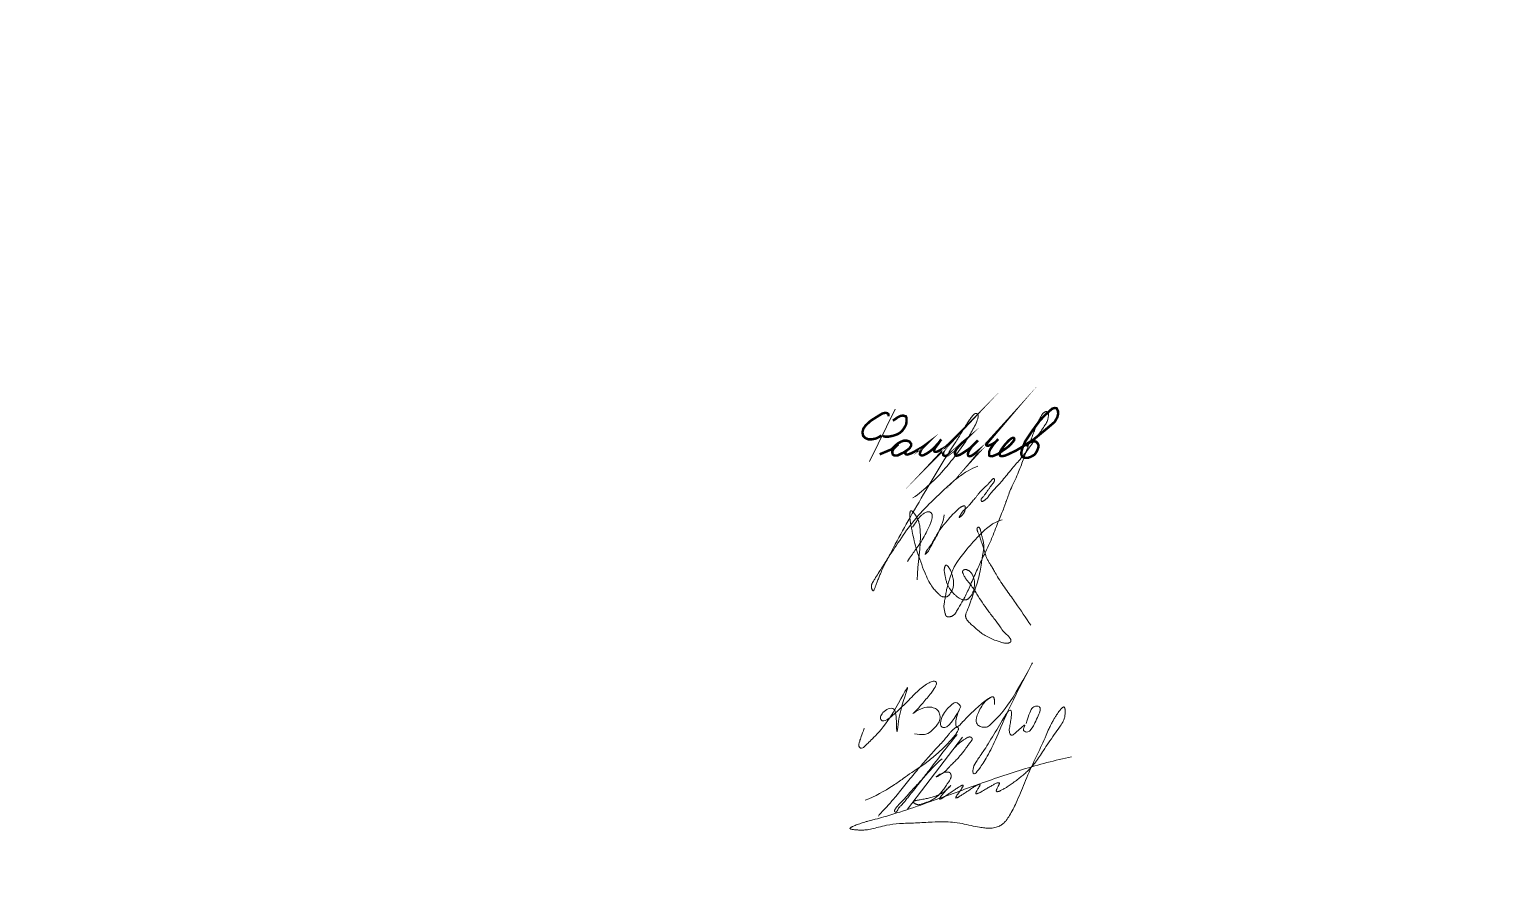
# Model space of a CAD drawing. Header units: millimetres. Extents: x 0 to 210, y 0 to 297.
# Drawn here: x 0 to 106, y 0 to 62.1 of the extents above; entities that cross this region are included whole.
import ezdxf

# ---------------------------------------------------------------- set-up
doc = ezdxf.new("R2010")
doc.units = ezdxf.units.MM
for name, pattern in [('K5LT32789', [0]), ('K5LT32790', [0]), ('K5LT32791', [0])]:
    doc.linetypes.add(name, pattern=pattern)
doc.layers.add('Системный слой', color=7, linetype='Continuous')

# ---------------------------------------------------------------- blocks, each defined once
blk = doc.blocks.new('U0')
at = {"layer": 'Системный слой', "color": 5, "linetype": 'K5LT32789', "lineweight": 18, "true_color": 0x0000ff}
for points in [[(67.75, 12.82), (67.55, 13.13), (67.24, 13.13), (66.94, 12.83), (66.61, 12.5), (66.34, 12.04), (66.23, 11.44), (66.41, 11.26), (66.74, 11.33), (66.94, 11.53), (67.17, 11.81), (67.49, 12.3), (67.84, 13), (67.49, 12.3), (67.37, 11.74), (67.37, 11.41), (67.45, 11.33), (67.6, 11.38), (68.28, 12.14), (69.02, 12.81), (69.39, 13.15), (69.79, 13.42), (69.98, 13.53), (70.13, 13.53), (70.2, 13.32), (70.2, 13.1), (70.2, 12.85), (70.2, 13.32), (70.13, 13.53), (69.98, 13.54), (69.39, 13.15), (68.85, 12.08), (68.85, 11.6), (69.07, 11.38), (69.38, 11.3), (69.7, 11.3), (69.95, 11.56), (70.27, 11.88), (71.3, 12.91), (73.78, 17.52), (71.3, 12.91), (70.42, 10.71), (69.74, 9.28), (69.13, 8.32), (68.73, 7.85), (68.61, 7.95), (68.61, 8.36), (68.89, 8.87), (69.41, 9.57), (70.25, 10.94), (71.09, 12.38), (71.27, 12.56), (71.41, 12.54), (71.45, 12.32), (71.38, 11.83), (71.32, 11.44), (71.24, 11.06), (71.32, 10.78), (71.48, 10.69), (71.7, 10.91), (72.12, 11.24), (72.49, 11.61), (72.25, 11.12), (72.36, 11.01), (72.53, 10.94), (72.72, 11.01), (72.95, 11.24), (73.58, 12.54), (73.5, 12.81), (73.26, 12.87), (72.96, 12.8), (72.76, 12.41), (72.61, 11.96), (72.49, 11.58)], [(60.72, 11.24), (60.54, 10.73), (60.35, 10.22), (60.3, 9.91), (60.43, 9.78), (60.62, 9.78), (60.79, 9.95), (61.3, 10.46), (62.54, 11.7), (64.33, 15.2), (63.25, 12.59), (63.07, 10.24), (63.07, 12.4), (62.85, 12.75), (62.33, 12.64), (61.98, 12.29), (61.86, 11.97), (61.98, 11.75), (62.3, 11.75), (63.07, 12.4), (64.12, 13.45), (64.85, 14.18), (65.67, 14.72), (66.02, 14.62), (65.93, 14.32), (65.72, 13.94), (65.03, 13.13), (64.46, 12.45), (64.07, 12.18), (64.83, 12.7), (65.45, 12.81), (65.85, 12.72), (66.12, 12.52), (66.24, 12.19), (66.24, 11.8), (66, 11.45), (65.76, 11.2), (65.38, 10.82), (64.96, 10.73), (64.38, 10.83)]]:
    blk.add_open_spline(points, degree=3, dxfattribs=at)
blk = doc.blocks.new('U1')
at = {"layer": 'Системный слой', "color": 5, "linetype": 'K5LT32790', "lineweight": 18, "true_color": 0x0000ff}
blk.add_open_spline([(64.57, 22.03), (64.6, 23.21), (64.9, 24.55), (64.76, 25.97), (64.69, 26.25), (64.62, 26.43), (64.53, 26.59), (64.45, 26.73), (64.36, 26.85), (64.29, 26.93), (64.24, 26.99), (64.2, 27.02), (64.18, 27.03), (64.17, 27.04), (64.15, 27.05), (64.14, 27.05), (64.13, 27.05), (64.13, 27.05), (64.12, 27.05), (64.11, 27.05), (64.11, 27.05), (64.1, 27.05), (64.1, 27.04), (64.09, 27.04), (64.09, 27.03), (64.08, 27.02), (64.07, 27.01), (64.07, 27), (64.06, 26.98), (64.06, 26.96), (64.05, 26.92), (64.04, 26.88), (64.04, 26.82), (64.04, 26.73), (64.04, 26.62), (64.04, 26.49), (64.06, 26.35), (64.08, 26.2), (64.11, 26.01), (64.17, 25.74), (64.25, 25.35), (64.36, 24.8), (64.55, 24.1), (64.82, 23.34), (65.09, 22.63), (65.34, 22.04), (65.59, 21.61), (65.83, 21.3), (66.04, 21.09), (66.2, 20.93), (66.31, 20.85), (66.38, 20.81), (66.44, 20.79), (66.49, 20.78), (66.54, 20.78), (66.59, 20.78), (66.64, 20.78), (66.69, 20.79), (66.74, 20.8), (66.78, 20.82), (66.81, 20.84), (66.84, 20.87), (66.88, 20.9), (66.91, 20.94), (66.96, 21), (67.01, 21.09), (67.08, 21.2), (67.14, 21.33), (67.18, 21.46), (67.21, 21.58), (67.22, 21.7), (67.22, 21.83), (67.2, 22), (67.16, 22.21), (67.1, 22.43), (67.03, 22.64), (66.97, 22.79), (66.91, 22.88), (66.86, 22.95), (66.82, 23), (66.78, 23.04), (66.75, 23.06), (66.73, 23.08), (66.72, 23.09), (66.7, 23.09), (66.69, 23.09), (66.68, 23.1), (66.68, 23.1), (66.67, 23.09), (66.66, 23.09), (66.66, 23.09), (66.65, 23.09), (66.64, 23.08), (66.64, 23.08), (66.63, 23.07), (66.62, 23.06), (66.61, 23.04), (66.6, 23.03), (66.59, 23), (66.58, 22.97), (66.56, 22.92), (66.55, 22.87), (66.54, 22.8), (66.54, 22.73), (66.54, 22.65), (66.56, 22.53), (66.59, 22.36), (66.63, 22.15), (66.69, 21.91), (66.77, 21.69), (66.87, 21.49), (67, 21.29), (67.15, 21.1), (67.31, 20.93), (67.47, 20.8), (67.6, 20.7), (67.72, 20.64), (67.82, 20.61), (67.91, 20.58), (67.98, 20.57), (68.05, 20.57), (68.11, 20.57), (68.16, 20.58), (68.2, 20.6), (68.24, 20.62), (68.28, 20.64), (68.32, 20.67), (68.36, 20.71), (68.42, 20.77), (68.47, 20.85), (68.54, 20.95), (68.6, 21.07), (68.66, 21.21), (68.7, 21.35), (68.73, 21.5), (68.74, 21.67), (68.74, 21.84), (68.72, 22.02), (68.68, 22.18), (68.63, 22.32), (68.58, 22.43), (68.53, 22.51), (68.48, 22.57), (68.43, 22.62), (68.38, 22.67), (68.32, 22.7), (68.26, 22.73), (68.2, 22.75), (68.15, 22.77), (68.11, 22.77), (68.07, 22.77), (68.04, 22.77), (68.02, 22.77), (67.99, 22.76), (67.96, 22.75), (67.94, 22.73), (67.92, 22.72), (67.91, 22.71), (67.89, 22.69), (67.89, 22.68), (67.88, 22.67), (67.88, 22.66), (67.87, 22.64), (67.87, 22.63), (67.87, 22.61), (67.87, 22.59), (67.87, 22.57), (67.88, 22.54), (67.9, 22.5), (67.92, 22.45), (67.95, 22.38), (68, 22.29), (68.06, 22.18), (68.14, 22.05), (68.26, 21.91), (68.44, 21.7), (68.66, 21.39), (68.95, 20.93), (69.29, 20.37), (69.74, 19.77), (70.19, 19.18), (70.56, 18.67), (70.83, 18.28), (71.04, 18.08), (71.18, 17.96), (71.26, 17.87), (71.31, 17.8), (71.35, 17.74), (71.37, 17.69), (71.38, 17.65), (71.38, 17.61), (71.39, 17.59), (71.38, 17.57), (71.38, 17.55), (71.38, 17.54), (71.37, 17.53), (71.36, 17.52), (71.35, 17.5), (71.34, 17.49), (71.33, 17.48), (71.31, 17.47), (71.29, 17.46), (71.26, 17.44), (71.22, 17.43), (71.18, 17.42), (71.13, 17.42), (71.07, 17.41), (71, 17.42), (70.91, 17.43), (70.77, 17.46), (70.56, 17.52), (70.26, 17.62), (69.9, 17.78), (69.52, 17.97), (69.23, 18.16), (68.99, 18.36), (68.77, 18.55), (68.54, 18.76), (68.33, 18.94), (68.21, 19.08), (68.15, 19.18), (68.12, 19.24), (68.11, 19.29), (68.1, 19.34), (68.09, 19.39), (68.09, 19.44), (68.1, 19.49), (68.11, 19.54), (68.13, 19.6), (68.16, 19.68), (68.2, 19.78), (68.27, 19.94), (68.36, 20.15), (68.46, 20.44), (68.56, 20.75), (68.69, 21.09), (68.84, 21.5), (69, 22.02), (69.15, 22.62), (69.24, 23.18), (69.29, 23.63), (69.36, 23.98), (69.41, 24.26), (69.42, 24.5), (69.4, 24.68), (69.36, 24.86), (69.31, 25.06), (69.26, 25.26), (69.22, 25.45), (69.19, 25.59), (69.16, 25.69), (69.13, 25.75), (69.11, 25.79), (69.1, 25.81), (69.09, 25.83), (69.08, 25.84), (69.07, 25.84), (69.06, 25.85), (69.05, 25.85), (69.04, 25.85), (69.04, 25.86), (69.03, 25.85), (69.02, 25.85), (69.01, 25.85), (69, 25.85), (68.99, 25.84), (68.98, 25.84), (68.97, 25.83), (68.96, 25.82), (68.95, 25.81), (68.94, 25.8), (68.94, 25.79), (68.93, 25.78), (68.93, 25.76), (68.92, 25.74), (68.92, 25.72), (68.92, 25.7), (68.93, 25.66), (68.94, 25.62), (68.95, 25.58), (68.97, 25.51), (69.01, 25.44), (69.06, 25.34), (69.11, 25.22), (69.15, 25.07), (69.2, 24.9), (69.28, 24.68), (69.37, 24.41), (69.46, 24.11), (69.54, 23.83), (69.63, 23.58), (69.75, 23.37), (69.88, 23.16), (70.04, 22.91), (70.21, 22.61), (70.44, 22.2), (70.74, 21.74), (71.08, 21.25), (71.41, 20.79), (72.01, 19.96), (72.47, 19.27), (72.83, 18.72)], degree=3, knots=[0, 0, 0, 0, 23.088924, 25.905784, 27.368497, 28.578535, 29.721875, 30.813961, 31.805183, 32.534012, 32.992903, 33.225793, 33.377047, 33.48833, 33.574551, 33.643805, 33.701224, 33.750367, 33.79387, 33.833355, 33.872141, 33.912355, 33.95659, 34.00557, 34.061357, 34.126468, 34.204109, 34.298549, 34.415744, 34.564555, 34.759459, 35.028229, 35.412864, 35.997175, 36.728139, 37.568941, 38.433825, 39.401332, 40.578431, 42.235398, 44.569602, 48.269133, 53.187712, 58.58434, 63.764044, 67.778676, 70.998143, 73.369834, 75.349816, 76.796874, 77.581324, 78.028914, 78.378087, 78.696803, 79.013489, 79.343373, 79.678587, 80.006824, 80.317932, 80.606471, 80.866035, 81.11641, 81.383983, 81.718354, 82.16781, 82.839361, 83.733235, 84.705422, 85.582724, 86.324391, 87.057116, 87.890757, 88.945341, 90.321141, 91.965571, 93.426367, 94.484215, 95.101021, 95.580997, 96.013141, 96.361093, 96.626002, 96.782739, 96.889142, 96.971138, 97.03813, 97.095272, 97.145901, 97.188561, 97.228747, 97.268915, 97.315311, 97.366861, 97.425655, 97.494454, 97.577142, 97.679623, 97.811915, 97.985663, 98.226797, 98.532587, 98.897786, 99.296036, 99.737821, 100.261724, 100.964229, 101.99978, 103.525411, 105.150667, 106.72453, 108.093532, 109.590313, 111.195302, 112.777483, 114.126394, 115.159714, 115.93325, 116.599105, 117.196687, 117.716186, 118.147278, 118.512091, 118.830828, 119.112084, 119.376147, 119.650254, 119.966184, 120.348472, 120.832611, 121.462575, 122.257884, 123.166317, 124.121896, 125.077441, 126.058759, 127.110722, 128.27138, 129.455541, 130.54928, 131.472222, 132.224076, 132.842804, 133.343527, 133.786162, 134.209733, 134.641953, 135.076751, 135.490934, 135.840567, 136.1162, 136.329021, 136.516582, 136.697073, 136.87991, 137.063295, 137.235465, 137.38613, 137.514261, 137.623548, 137.718445, 137.797689, 137.875651, 137.957944, 138.055516, 138.163779, 138.288043, 138.436309, 138.622516, 138.862075, 139.203128, 139.704326, 140.381097, 141.218915, 142.127317, 143.259517, 144.821141, 147.317764, 150.75711, 155.19517, 160.069171, 165.224464, 169.471142, 172.421411, 174.092925, 175.138298, 175.966748, 176.479558, 176.900272, 177.244752, 177.52135, 177.72293, 177.873709, 177.996322, 178.101436, 178.195314, 178.281517, 178.366118, 178.454913, 178.554755, 178.670049, 178.807074, 178.975201, 179.187234, 179.439473, 179.719727, 180.029511, 180.383269, 180.823448, 181.407111, 182.246837, 183.563618, 185.512414, 188.365901, 191.16936, 193.636194, 195.215931, 197.147086, 199.269225, 201.224518, 202.392176, 202.935446, 203.335749, 203.665039, 203.98044, 204.30527, 204.630666, 204.95421, 205.28424, 205.683122, 206.145312, 206.866804, 207.837862, 209.464316, 211.387339, 213.648133, 215.828171, 218.361631, 222.046321, 226.400789, 230.237614, 232.987127, 235.143069, 237.145235, 238.600123, 239.59432, 240.714469, 242.086859, 243.579513, 244.83703, 245.773068, 246.379449, 246.80954, 247.077534, 247.227517, 247.33398, 247.41847, 247.489521, 247.552012, 247.609222, 247.663606, 247.717168, 247.768592, 247.820784, 247.876677, 247.942191, 248.018083, 248.10247, 248.189421, 248.269471, 248.347072, 248.425637, 248.512886, 248.605679, 248.706816, 248.820413, 248.952282, 249.111489, 249.313956, 249.574155, 249.89782, 250.303709, 250.841791, 251.528272, 252.381244, 253.359593, 254.475963, 255.872687, 257.851092, 259.938273, 261.963603, 263.469883, 265.046448, 266.586695, 268.366913, 270.599666, 273.407082, 277.373027, 281.234201, 284.882343, 288.313023, 301, 301, 301, 301], dxfattribs=at)
blk = doc.blocks.new('U2')
at = {"layer": 'Системный слой', "color": 5, "linetype": 'K5LT32790', "lineweight": 18, "true_color": 0x0000ff}
for points, knots in [([(64.26, 27.98), (65.13, 28.59), (66.24, 29.63), (67.43, 31.16), (68.16, 32.12), (68.6, 32.94), (68.88, 33.44), (68.97, 33.7), (69, 33.83), (69.01, 33.91), (69.01, 33.96), (69, 33.99), (69, 34.02), (68.99, 34.03), (68.98, 34.05), (68.97, 34.06), (68.96, 34.07), (68.95, 34.08), (68.94, 34.09), (68.92, 34.1), (68.9, 34.11), (68.88, 34.12), (68.86, 34.12), (68.84, 34.12), (68.82, 34.12), (68.8, 34.12), (68.79, 34.12), (68.77, 34.11), (68.76, 34.1), (68.74, 34.09), (68.72, 34.07), (68.69, 34.05), (68.65, 34), (68.58, 33.93), (68.47, 33.79), (68.3, 33.55), (68.05, 33.17), (67.72, 32.59), (67.19, 31.77), (66.38, 30.49), (65.3, 28.71), (64.11, 26.67), (63.12, 24.89), (62.47, 23.66), (62.11, 22.94), (61.91, 22.51), (61.78, 22.18), (61.66, 21.89), (61.57, 21.64), (61.5, 21.45), (61.45, 21.34), (61.43, 21.29), (61.42, 21.27), (61.41, 21.25), (61.4, 21.24), (61.39, 21.24), (61.39, 21.23), (61.38, 21.23), (61.38, 21.23), (61.37, 21.23), (61.37, 21.23), (61.36, 21.23), (61.36, 21.23), (61.36, 21.23), (61.35, 21.23), (61.35, 21.23), (61.34, 21.24), (61.34, 21.24), (61.33, 21.25), (61.33, 21.26), (61.32, 21.27), (61.31, 21.29), (61.29, 21.32), (61.28, 21.35), (61.26, 21.4), (61.25, 21.45), (61.24, 21.5), (61.24, 21.55), (61.25, 21.61), (61.26, 21.67), (61.28, 21.73), (61.31, 21.8), (61.36, 21.88), (61.44, 22.01), (61.59, 22.26), (61.88, 22.72), (62.41, 23.56), (63.2, 24.76), (64.19, 26.21), (65.36, 27.48), (66.5, 28.56), (67.42, 29.4), (68.24, 29.96), (68.74, 30.19), (68.98, 30.3)], [0, 0, 0, 0, 8.550609, 12.054989, 15.548009, 18.191121, 19.498995, 20.058209, 20.381615, 20.589671, 20.716665, 20.79368, 20.851701, 20.900722, 20.944653, 20.985245, 21.025642, 21.06834, 21.115939, 21.168338, 21.224707, 21.283052, 21.340576, 21.394663, 21.443781, 21.488289, 21.53119, 21.575808, 21.625508, 21.683081, 21.754287, 21.848548, 21.98875, 22.223415, 22.641351, 23.38396, 24.591455, 26.333193, 28.725175, 32.394143, 38.444137, 45.386804, 51.336644, 54.759282, 56.550214, 57.736198, 58.581068, 59.410817, 60.190375, 60.748602, 61.044545, 61.139793, 61.19713, 61.237089, 61.267135, 61.290713, 61.309862, 61.325937, 61.339917, 61.352551, 61.36445, 61.376142, 61.388111, 61.400062, 61.412022, 61.424542, 61.439066, 61.45699, 61.479741, 61.509795, 61.550475, 61.607942, 61.688058, 61.795635, 61.922219, 62.059168, 62.198495, 62.342871, 62.495112, 62.658157, 62.830855, 63.02153, 63.245709, 63.594568, 64.237865, 65.516344, 67.957442, 72.253573, 76.989753, 81.977365, 86.090995, 89.562811, 91.905588, 94, 94, 94, 94]), ([(66.54, 26.75), (66.47, 26.32), (66.26, 25.77), (65.94, 25.11), (65.72, 24.76), (65.57, 24.47), (65.48, 24.29), (65.43, 24.19), (65.39, 24.12), (65.35, 24.08), (65.32, 24.04), (65.29, 24), (65.25, 23.97), (65.22, 23.94), (65.2, 23.91), (65.19, 23.9), (65.18, 23.89), (65.17, 23.89), (65.17, 23.89), (65.16, 23.88), (65.16, 23.88), (65.16, 23.88), (65.16, 23.88), (65.16, 23.88), (65.15, 23.88), (65.15, 23.89), (65.15, 23.89), (65.15, 23.89), (65.15, 23.89), (65.16, 23.9), (65.16, 23.9), (65.16, 23.91), (65.16, 23.92), (65.17, 23.93), (65.18, 23.95), (65.19, 23.98), (65.2, 24.01), (65.21, 24.04), (65.23, 24.08), (65.26, 24.13), (65.29, 24.18), (65.33, 24.24), (65.39, 24.32), (65.48, 24.44), (65.6, 24.61), (65.73, 24.83), (65.86, 25.06), (65.99, 25.29), (66.14, 25.55), (66.33, 25.82), (66.53, 26.06), (66.71, 26.27), (66.9, 26.49), (67.12, 26.75), (67.38, 27), (67.58, 27.19), (67.7, 27.29), (67.77, 27.33), (67.82, 27.36), (67.87, 27.38), (67.91, 27.39), (67.95, 27.4), (67.98, 27.4), (67.99, 27.4), (68.01, 27.4), (68.02, 27.4), (68.03, 27.39), (68.04, 27.39), (68.05, 27.38), (68.05, 27.38), (68.06, 27.37), (68.06, 27.36), (68.06, 27.36), (68.07, 27.34), (68.07, 27.33), (68.07, 27.32), (68.07, 27.3), (68.07, 27.27), (68.07, 27.23), (68.06, 27.17), (68.05, 27.12), (68.04, 27.06), (68.02, 27), (68, 26.95), (67.97, 26.9), (67.94, 26.85), (67.9, 26.8), (67.86, 26.75), (67.82, 26.71), (67.79, 26.68), (67.76, 26.65), (67.73, 26.62), (67.7, 26.6), (67.68, 26.58), (67.67, 26.57), (67.66, 26.57), (67.65, 26.56), (67.64, 26.56), (67.64, 26.56), (67.64, 26.56), (67.63, 26.56), (67.63, 26.56), (67.63, 26.56), (67.63, 26.56), (67.63, 26.56), (67.63, 26.56), (67.63, 26.56), (67.63, 26.57), (67.63, 26.57), (67.63, 26.57), (67.63, 26.58), (67.63, 26.58), (67.63, 26.59), (67.63, 26.59), (67.64, 26.6), (67.65, 26.62), (67.66, 26.64), (67.67, 26.66), (67.68, 26.69), (67.7, 26.71), (67.71, 26.73), (67.73, 26.77), (67.76, 26.81), (67.79, 26.88), (67.84, 26.95), (67.9, 27.02), (67.98, 27.11), (68.09, 27.2), (68.23, 27.32), (68.36, 27.46), (68.48, 27.6), (68.59, 27.74), (68.72, 27.89), (68.85, 28.04), (68.98, 28.21), (69.11, 28.38), (69.28, 28.56), (69.46, 28.73), (69.64, 28.9), (69.77, 29.03), (69.86, 29.13), (69.92, 29.2), (69.97, 29.26), (70.02, 29.31), (70.05, 29.34), (70.08, 29.37), (70.1, 29.38), (70.11, 29.38), (70.12, 29.39), (70.13, 29.39), (70.14, 29.39), (70.14, 29.39), (70.15, 29.39), (70.15, 29.39), (70.16, 29.39), (70.16, 29.39), (70.16, 29.38), (70.17, 29.38), (70.17, 29.38), (70.17, 29.37), (70.18, 29.37), (70.18, 29.36), (70.18, 29.35), (70.19, 29.33), (70.19, 29.31), (70.19, 29.29), (70.19, 29.27), (70.19, 29.24), (70.19, 29.22), (70.18, 29.19), (70.17, 29.16), (70.15, 29.13), (70.13, 29.09), (70.08, 29.04), (70.02, 28.95), (69.93, 28.84), (69.82, 28.7), (69.72, 28.54), (69.62, 28.39), (69.52, 28.27), (69.44, 28.16), (69.38, 28.08), (69.33, 28.02), (69.28, 27.97), (69.25, 27.94), (69.23, 27.91), (69.22, 27.89), (69.22, 27.87), (69.22, 27.86), (69.22, 27.84), (69.22, 27.82), (69.22, 27.81), (69.22, 27.79), (69.23, 27.78), (69.23, 27.76), (69.24, 27.76), (69.24, 27.75), (69.25, 27.74), (69.25, 27.74), (69.26, 27.73), (69.27, 27.73), (69.27, 27.73), (69.28, 27.73), (69.29, 27.73), (69.3, 27.73), (69.31, 27.73), (69.33, 27.73), (69.35, 27.74), (69.38, 27.75), (69.41, 27.77), (69.45, 27.79), (69.5, 27.83), (69.55, 27.87), (69.6, 27.91), (69.67, 27.98), (69.75, 28.07), (69.85, 28.22), (70.01, 28.43), (70.24, 28.68), (70.54, 28.99), (70.85, 29.36), (71.2, 29.79), (71.54, 30.2), (71.89, 30.6), (72.23, 30.99), (72.58, 31.43), (72.91, 31.9), (73.23, 32.36), (73.54, 32.78), (73.79, 33.15), (73.96, 33.42), (74.05, 33.6), (74.08, 33.73), (74.1, 33.83), (74.11, 33.91), (74.12, 33.97), (74.13, 34.01), (74.13, 34.05), (74.12, 34.09), (74.12, 34.12), (74.11, 34.14), (74.1, 34.17), (74.08, 34.19), (74.07, 34.21), (74.05, 34.22), (74.04, 34.24), (74.02, 34.25), (74.01, 34.25), (73.99, 34.26), (73.98, 34.26), (73.97, 34.26), (73.95, 34.26), (73.93, 34.26), (73.91, 34.25), (73.89, 34.25), (73.86, 34.23), (73.83, 34.22), (73.79, 34.19), (73.76, 34.16), (73.72, 34.13), (73.68, 34.08), (73.64, 34.03), (73.6, 33.95), (73.55, 33.86), (73.46, 33.71), (73.35, 33.49), (73.22, 33.2), (73.09, 32.86), (72.96, 32.51), (72.81, 32.15), (72.64, 31.75), (72.48, 31.32), (72.31, 30.85), (72.14, 30.37), (71.94, 29.85), (71.69, 29.29), (71.43, 28.75), (71.24, 28.27), (71.12, 27.94), (71.05, 27.75), (71.01, 27.63), (70.95, 27.48), (70.86, 27.21), (70.7, 26.81), (70.49, 26.31), (70.27, 25.74), (70.01, 25.06), (69.66, 24.28), (69.22, 23.4), (68.78, 22.43), (68.36, 21.46), (67.98, 20.62), (67.61, 20.07), (67.43, 19.72), (67.32, 19.56), (67.25, 19.48), (67.2, 19.44), (67.14, 19.41), (67.09, 19.38), (67.03, 19.36), (66.97, 19.34), (66.91, 19.34), (66.85, 19.33), (66.81, 19.34), (66.77, 19.34), (66.75, 19.35), (66.73, 19.36), (66.71, 19.37), (66.7, 19.38), (66.69, 19.39), (66.67, 19.41), (66.66, 19.43), (66.65, 19.45), (66.63, 19.48), (66.62, 19.53), (66.6, 19.6), (66.58, 19.71), (66.55, 19.83), (66.52, 19.97), (66.51, 20.1), (66.52, 20.24), (66.55, 20.4), (66.59, 20.61), (66.64, 20.89), (66.69, 21.25), (66.79, 21.66), (66.91, 22.03), (67.02, 22.34), (67.1, 22.58), (67.18, 22.81), (67.3, 23.05), (67.46, 23.31), (67.72, 23.66), (68.08, 24.14), (68.57, 24.7), (69.09, 25.26), (69.56, 25.73), (69.92, 26.02), (70.2, 26.18), (70.45, 26.29), (70.63, 26.35), (70.74, 26.38)], [0, 0, 0, 0, 9.050129, 12.27524, 15.459, 17.73484, 19.057413, 19.710841, 20.186256, 20.578255, 20.920156, 21.263228, 21.624829, 21.943402, 22.174143, 22.29629, 22.36276, 22.406894, 22.439057, 22.464194, 22.484922, 22.502166, 22.516262, 22.528133, 22.539447, 22.552242, 22.56817, 22.588053, 22.611987, 22.639741, 22.672744, 22.715192, 22.776687, 22.87041, 23.023044, 23.2152, 23.446308, 23.698853, 24.014406, 24.364067, 24.793807, 25.28352, 25.941626, 26.877925, 28.429965, 30.348657, 32.240773, 33.898399, 35.948367, 38.485583, 40.825304, 42.59187, 44.267244, 46.970047, 49.74801, 51.863744, 52.701471, 53.104911, 53.483029, 53.862972, 54.210178, 54.473163, 54.650607, 54.780151, 54.882015, 54.96597, 55.037892, 55.101774, 55.160577, 55.215489, 55.269733, 55.3265, 55.390437, 55.464507, 55.552848, 55.661752, 55.802045, 55.996896, 56.278982, 56.657771, 57.087852, 57.530059, 57.926999, 58.28654, 58.645161, 59.086887, 59.580412, 60.070145, 60.456808, 60.770321, 61.020502, 61.287434, 61.539711, 61.751465, 61.877288, 61.951174, 62.001019, 62.037083, 62.064047, 62.085222, 62.102691, 62.117816, 62.131035, 62.143011, 62.154708, 62.167188, 62.181333, 62.197688, 62.21651, 62.238222, 62.264236, 62.296726, 62.338711, 62.394112, 62.469848, 62.581386, 62.750144, 62.953234, 63.151975, 63.325302, 63.501424, 63.750698, 64.126703, 64.655732, 65.239268, 65.888652, 66.649933, 67.724768, 68.970934, 70.450533, 71.673771, 72.965674, 74.199734, 75.716608, 77.191491, 78.669398, 80.263602, 82.259995, 84.0227, 85.431088, 86.180031, 86.82002, 87.357354, 87.830339, 88.196682, 88.427814, 88.563885, 88.657509, 88.728451, 88.784957, 88.831759, 88.871976, 88.907862, 88.941164, 88.973333, 89.002363, 89.031139, 89.061129, 89.097204, 89.139544, 89.190239, 89.252182, 89.329582, 89.428874, 89.559889, 89.727893, 89.910432, 90.08993, 90.259821, 90.437176, 90.634512, 90.867411, 91.167757, 91.627014, 92.382088, 93.419966, 94.672454, 96.030915, 97.344377, 98.512333, 99.382533, 100.080146, 100.642761, 101.098523, 101.416568, 101.614452, 101.761411, 101.888131, 102.002041, 102.112642, 102.228685, 102.353162, 102.475542, 102.582798, 102.67162, 102.744553, 102.805473, 102.857643, 102.905538, 102.953137, 103.003348, 103.057077, 103.11538, 103.180499, 103.255316, 103.343787, 103.451799, 103.589159, 103.775473, 104.036879, 104.381072, 104.782032, 105.231565, 105.731185, 106.331113, 107.131661, 108.329516, 110.150194, 112.636877, 115.501671, 119.160964, 122.898631, 126.952961, 130.409086, 134.037174, 137.994275, 142.035946, 146.041027, 149.822245, 153.085433, 155.385996, 156.523495, 157.344961, 158.084473, 158.656408, 159.032405, 159.319553, 159.62593, 159.882585, 160.081757, 160.265654, 160.447561, 160.63144, 160.806021, 160.962993, 161.100471, 161.220792, 161.327559, 161.424857, 161.521276, 161.623153, 161.736504, 161.863212, 162.008568, 162.179889, 162.387514, 162.643846, 162.945007, 163.264358, 163.6135, 164.014772, 164.533206, 165.020618, 165.794064, 166.857794, 168.64401, 171.006738, 173.517367, 176.204619, 178.789913, 181.800729, 185.264053, 188.598832, 192.086757, 196.039981, 200.351441, 204.98312, 208.606796, 211.174086, 212.324149, 212.840152, 213.814159, 215.76165, 218.911517, 222.760316, 227.121283, 231.883071, 238.054257, 244.879079, 252.670992, 260.372327, 267.206768, 271.910472, 274.294825, 275.442431, 276.007431, 276.456493, 276.872537, 277.298483, 277.734538, 278.182349, 278.627236, 279.027811, 279.347916, 279.582846, 279.760539, 279.906542, 280.032941, 280.152577, 280.276179, 280.413989, 280.572354, 280.762102, 281.004984, 281.334701, 281.830666, 282.557033, 283.530703, 284.521091, 285.429966, 286.323075, 287.47734, 288.942216, 290.783007, 293.428229, 296.57457, 299.586331, 301.717918, 303.359613, 305.016414, 306.799751, 308.827327, 311.560281, 315.955926, 321.284596, 327.290578, 331.929165, 335.294372, 337.07654, 338.608554, 341, 341, 341, 341]), ([(64.24, 25.86), (64.42, 26.13), (64.62, 26.49), (64.95, 26.78), (65.08, 26.87), (65.17, 26.92), (65.25, 26.95), (65.31, 26.97), (65.35, 26.98), (65.39, 26.98), (65.42, 26.97), (65.45, 26.97), (65.48, 26.96), (65.51, 26.95), (65.53, 26.93), (65.56, 26.91), (65.59, 26.89), (65.61, 26.86), (65.62, 26.84), (65.64, 26.81), (65.65, 26.79), (65.66, 26.76), (65.66, 26.72), (65.67, 26.68), (65.67, 26.63), (65.66, 26.56), (65.64, 26.46), (65.61, 26.34), (65.55, 26.16), (65.44, 25.9), (65.26, 25.52), (65.01, 25.05), (64.72, 24.58), (64.42, 24.17), (64.14, 23.78), (63.96, 23.52), (63.86, 23.37)], [0, 0, 0, 0, 6.031327, 7.224988, 8.103691, 8.779791, 9.271523, 9.620615, 9.879085, 10.092232, 10.278511, 10.453749, 10.630111, 10.818394, 11.017829, 11.223201, 11.427374, 11.623322, 11.806227, 11.978077, 12.150954, 12.337468, 12.550087, 12.799771, 13.111892, 13.519386, 14.078895, 14.842107, 15.895849, 17.445078, 19.990893, 23.601088, 27.190299, 30.147219, 32.759048, 36, 36, 36, 36])]:
    blk.add_open_spline(points, degree=3, knots=knots, dxfattribs=at)
blk = doc.blocks.new('U3')
at = {"layer": 'Системный слой', "color": 5, "linetype": 'K5LT32790', "lineweight": 18, "true_color": 0x0000ff}
blk.add_line((67.87, 10.6), (63.87, 5.36), dxfattribs=at)
for points, knots in [([(67.12, 9.61), (67.3, 9.84), (67.56, 10.12), (67.93, 10.38), (68.1, 10.49), (68.22, 10.56), (68.3, 10.59), (68.34, 10.6), (68.38, 10.61), (68.4, 10.61), (68.43, 10.6), (68.45, 10.6), (68.47, 10.59), (68.49, 10.58), (68.51, 10.56), (68.53, 10.55), (68.54, 10.54), (68.55, 10.53), (68.56, 10.52), (68.56, 10.51), (68.57, 10.49), (68.57, 10.48), (68.57, 10.47), (68.57, 10.45), (68.57, 10.44), (68.56, 10.42), (68.56, 10.39), (68.54, 10.37), (68.52, 10.33), (68.49, 10.29), (68.44, 10.23), (68.37, 10.14), (68.29, 10.03), (68.19, 9.9), (68.08, 9.73), (67.93, 9.52), (67.73, 9.27), (67.48, 9.01), (67.23, 8.75), (67.02, 8.54), (66.85, 8.37), (66.73, 8.24), (66.63, 8.13), (66.54, 8.05), (66.47, 8), (66.41, 7.96), (66.34, 7.91), (66.26, 7.86), (66.17, 7.81), (66.1, 7.77), (66.05, 7.74), (66.01, 7.73), (65.99, 7.72), (65.98, 7.71), (65.97, 7.71), (65.96, 7.7), (65.96, 7.7), (65.95, 7.7), (65.95, 7.7), (65.95, 7.7), (65.95, 7.7), (65.95, 7.7), (65.95, 7.7), (65.95, 7.7), (65.95, 7.7), (65.95, 7.7), (65.95, 7.7), (65.95, 7.71), (65.95, 7.71), (65.95, 7.71), (65.96, 7.71), (65.96, 7.72), (65.96, 7.72), (65.97, 7.72), (65.98, 7.73), (65.99, 7.74), (66.01, 7.75), (66.03, 7.76), (66.07, 7.79), (66.12, 7.82), (66.19, 7.87), (66.27, 7.91), (66.36, 7.96), (66.45, 8), (66.54, 8.03), (66.63, 8.05), (66.71, 8.05), (66.78, 8.06), (66.83, 8.05), (66.87, 8.04), (66.9, 8.03), (66.93, 8.02), (66.95, 8.01), (66.96, 8), (66.97, 7.98), (66.99, 7.96), (67, 7.94), (67.01, 7.92), (67.02, 7.89), (67.03, 7.86), (67.04, 7.82), (67.04, 7.78), (67.04, 7.73), (67.03, 7.68), (67.02, 7.63), (66.99, 7.57), (66.96, 7.5), (66.9, 7.4), (66.81, 7.27), (66.67, 7.07), (66.5, 6.81), (66.29, 6.54), (66.08, 6.32), (65.88, 6.16), (65.71, 6.05), (65.52, 5.96), (65.31, 5.87), (65.08, 5.8), (64.89, 5.72), (64.76, 5.69), (64.68, 5.68), (64.63, 5.68), (64.59, 5.69), (64.55, 5.7), (64.5, 5.72), (64.45, 5.74), (64.41, 5.76), (64.38, 5.78), (64.36, 5.79), (64.34, 5.8), (64.33, 5.82), (64.31, 5.83), (64.3, 5.85), (64.29, 5.86), (64.29, 5.87), (64.29, 5.88), (64.29, 5.89), (64.29, 5.9), (64.3, 5.91), (64.31, 5.92), (64.33, 5.93), (64.35, 5.94), (64.38, 5.95), (64.42, 5.97), (64.47, 5.98), (64.53, 5.99), (64.61, 6.01), (64.73, 6.03), (64.89, 6.06), (65.11, 6.1), (65.41, 6.15), (65.74, 6.24), (66.06, 6.36), (66.32, 6.49), (66.52, 6.61), (66.66, 6.73), (66.77, 6.82), (66.84, 6.89), (66.9, 6.94), (66.93, 6.98), (66.96, 7.01), (66.97, 7.03), (66.99, 7.04), (66.99, 7.05), (67, 7.06), (67.01, 7.07), (67.01, 7.07), (67.01, 7.08), (67.01, 7.08), (67.01, 7.08), (67.01, 7.08), (67.01, 7.08), (67.01, 7.08), (67.01, 7.08), (67.01, 7.08), (67.01, 7.08), (67.01, 7.08), (67, 7.08), (67, 7.07), (66.99, 7.07), (66.98, 7.06), (66.97, 7.05), (66.96, 7.03), (66.93, 7.01), (66.91, 6.98), (66.87, 6.95), (66.82, 6.9), (66.75, 6.82), (66.65, 6.71), (66.53, 6.56), (66.4, 6.42), (66.31, 6.31), (66.26, 6.23), (66.23, 6.19), (66.21, 6.16), (66.2, 6.14), (66.19, 6.13), (66.19, 6.11), (66.19, 6.1), (66.19, 6.1), (66.19, 6.09), (66.19, 6.08), (66.2, 6.08), (66.21, 6.08), (66.22, 6.08), (66.23, 6.08), (66.25, 6.09), (66.27, 6.1), (66.3, 6.11), (66.33, 6.13), (66.38, 6.15), (66.44, 6.19), (66.52, 6.24), (66.64, 6.32), (66.82, 6.44), (67.06, 6.6), (67.31, 6.78), (67.52, 6.92), (67.66, 7), (67.74, 7.05), (67.79, 7.07), (67.83, 7.09), (67.86, 7.1), (67.88, 7.11), (67.89, 7.11), (67.91, 7.11), (67.91, 7.1), (67.92, 7.1), (67.92, 7.09), (67.93, 7.08), (67.92, 7.07), (67.92, 7.06), (67.92, 7.05), (67.91, 7.03), (67.9, 7.01), (67.89, 6.99), (67.87, 6.96), (67.84, 6.92), (67.81, 6.86), (67.75, 6.77), (67.66, 6.65), (67.57, 6.53), (67.49, 6.41), (67.44, 6.34), (67.41, 6.29), (67.4, 6.26), (67.39, 6.23), (67.38, 6.22), (67.38, 6.2), (67.37, 6.19), (67.37, 6.19), (67.38, 6.18), (67.38, 6.17), (67.38, 6.17), (67.39, 6.17), (67.4, 6.16), (67.42, 6.17), (67.43, 6.17), (67.46, 6.18), (67.49, 6.19), (67.52, 6.21), (67.57, 6.23), (67.63, 6.27), (67.72, 6.32), (67.84, 6.4), (68.02, 6.52), (68.26, 6.68), (68.51, 6.85), (68.72, 6.98), (68.87, 7.07), (68.95, 7.11), (69, 7.14), (69.04, 7.15), (69.07, 7.16), (69.09, 7.17), (69.11, 7.17), (69.12, 7.16), (69.13, 7.16), (69.14, 7.15), (69.14, 7.14), (69.14, 7.13), (69.14, 7.12), (69.14, 7.1), (69.13, 7.09), (69.13, 7.07), (69.12, 7.05), (69.1, 7.02), (69.08, 6.97), (69.04, 6.91), (68.99, 6.83), (68.94, 6.74), (68.9, 6.67), (68.87, 6.61), (68.85, 6.58), (68.84, 6.55), (68.84, 6.54), (68.84, 6.53), (68.83, 6.52), (68.83, 6.51), (68.84, 6.5), (68.84, 6.49), (68.85, 6.48), (68.86, 6.48), (68.87, 6.47), (68.88, 6.47), (68.9, 6.47), (68.92, 6.48), (68.95, 6.49), (68.99, 6.5), (69.04, 6.52), (69.11, 6.55), (69.19, 6.6), (69.32, 6.67), (69.5, 6.78), (69.74, 6.92), (69.99, 7.06), (70.18, 7.17), (70.31, 7.23), (70.37, 7.26), (70.42, 7.27), (70.46, 7.28), (70.48, 7.28), (70.5, 7.28), (70.52, 7.28), (70.53, 7.27), (70.54, 7.27), (70.54, 7.26), (70.55, 7.24), (70.55, 7.23), (70.55, 7.22), (70.54, 7.2), (70.54, 7.19), (70.53, 7.17), (70.52, 7.14), (70.5, 7.1), (70.48, 7.05), (70.44, 6.97), (70.4, 6.89), (70.36, 6.82), (70.34, 6.77), (70.33, 6.74), (70.33, 6.72), (70.32, 6.7), (70.32, 6.69), (70.32, 6.67), (70.33, 6.66), (70.33, 6.65), (70.34, 6.64), (70.34, 6.64), (70.35, 6.63), (70.36, 6.63), (70.38, 6.62), (70.39, 6.62), (70.41, 6.63), (70.44, 6.63), (70.46, 6.64), (70.5, 6.65), (70.55, 6.66), (70.61, 6.69), (70.68, 6.73), (70.78, 6.78), (70.93, 6.86), (71.14, 6.99), (71.41, 7.17), (71.71, 7.39), (72, 7.61), (72.27, 7.82), (72.5, 8.03), (72.73, 8.25), (72.96, 8.5), (73.2, 8.81), (73.47, 9.19), (73.77, 9.66), (74.13, 10.2), (74.52, 10.76), (74.87, 11.25), (75.12, 11.6), (75.23, 11.83), (75.28, 11.98), (75.31, 12.12), (75.32, 12.25), (75.33, 12.38), (75.34, 12.49), (75.33, 12.58), (75.32, 12.65), (75.31, 12.69), (75.3, 12.71), (75.29, 12.73), (75.28, 12.75), (75.28, 12.76), (75.27, 12.77), (75.26, 12.78), (75.25, 12.78), (75.25, 12.78), (75.24, 12.79), (75.23, 12.79), (75.22, 12.79), (75.21, 12.79), (75.2, 12.78), (75.19, 12.78), (75.17, 12.77), (75.16, 12.76), (75.14, 12.75), (75.11, 12.72), (75.08, 12.7), (75.04, 12.66), (74.99, 12.6), (74.92, 12.5), (74.82, 12.37), (74.7, 12.19), (74.57, 12), (74.44, 11.77), (74.3, 11.51), (74.13, 11.16), (73.92, 10.64), (73.55, 9.84), (73, 8.69), (72.37, 7.31), (71.86, 5.96), (71.4, 5.06), (71.09, 4.59), (70.91, 4.38), (70.78, 4.27), (70.67, 4.19), (70.54, 4.12), (70.39, 4.06), (70.22, 4.01), (70.02, 3.98), (69.77, 3.97), (69.46, 3.99), (69.03, 4.05), (68.47, 4.16), (67.83, 4.31), (67.16, 4.42), (66.44, 4.45), (65.54, 4.41), (64.46, 4.35), (63.36, 4.32), (62.45, 4.23), (61.8, 4.05), (61.3, 3.92), (60.88, 3.85), (60.54, 3.83), (60.26, 3.84), (60.05, 3.86), (59.9, 3.88), (59.81, 3.89), (59.76, 3.91), (59.74, 3.91), (59.72, 3.92), (59.71, 3.93), (59.7, 3.93), (59.7, 3.94), (59.69, 3.94), (59.69, 3.95), (59.69, 3.95), (59.68, 3.95), (59.68, 3.96), (59.68, 3.96), (59.68, 3.96), (59.69, 3.97), (59.69, 3.97), (59.69, 3.98), (59.69, 3.99), (59.7, 3.99), (59.71, 4), (59.72, 4.01), (59.73, 4.02), (59.75, 4.03), (59.78, 4.05), (59.82, 4.07), (59.87, 4.09), (59.95, 4.13), (60.07, 4.18), (60.22, 4.24), (60.4, 4.3), (60.58, 4.36), (60.77, 4.42), (60.98, 4.48), (61.23, 4.54), (61.62, 4.64), (62.33, 4.84), (63.6, 5.23), (65.77, 5.98), (68.72, 7.06), (72.18, 8.28), (74.6, 8.9), (75.8, 9.17)], [0, 0, 0, 0, 6.158308, 7.924944, 9.397219, 10.421772, 10.878244, 11.151197, 11.36381, 11.548551, 11.718723, 11.877713, 12.036027, 12.196544, 12.358164, 12.506286, 12.632493, 12.736928, 12.819521, 12.898812, 12.980771, 13.07523, 13.173556, 13.279268, 13.396608, 13.531064, 13.690326, 13.886288, 14.140321, 14.494376, 15.023758, 15.795804, 16.773927, 17.9322, 19.328256, 21.031002, 23.191239, 26.01508, 28.508359, 30.764949, 32.158381, 33.57364, 34.542076, 35.296285, 35.858711, 36.382363, 36.930279, 37.613953, 38.340853, 38.974758, 39.36394, 39.584276, 39.729431, 39.831741, 39.905683, 39.959643, 39.999056, 40.02768, 40.048222, 40.062694, 40.072775, 40.079767, 40.084961, 40.089793, 40.09578, 40.104088, 40.115492, 40.13093, 40.149822, 40.171984, 40.197656, 40.229358, 40.269864, 40.322352, 40.391158, 40.483151, 40.610685, 40.79026, 41.065436, 41.512004, 42.088709, 42.770629, 43.467951, 44.184491, 44.869892, 45.483626, 46.046275, 46.524145, 46.915912, 47.196275, 47.40917, 47.586207, 47.738846, 47.877531, 48.013016, 48.157728, 48.31924, 48.502929, 48.715108, 48.96183, 49.243774, 49.540729, 49.8478, 50.172102, 50.537958, 50.965281, 51.494288, 52.20384, 53.298857, 54.917421, 57.240739, 59.738769, 62.02238, 63.698303, 65.037791, 66.331625, 68.02956, 69.84719, 71.368716, 72.206354, 72.649589, 72.981788, 73.276043, 73.570472, 73.929446, 74.299002, 74.63126, 74.848184, 75.010867, 75.161965, 75.335461, 75.49506, 75.620009, 75.719661, 75.802316, 75.875542, 75.946386, 76.021533, 76.107513, 76.21105, 76.339562, 76.501776, 76.708489, 76.973585, 77.315523, 77.75974, 78.342864, 79.120835, 80.18625, 81.706721, 83.852292, 86.465219, 88.951659, 90.978666, 92.487594, 93.76585, 94.760654, 95.480574, 95.959313, 96.294546, 96.536659, 96.714464, 96.846112, 96.943809, 97.01613, 97.069288, 97.107887, 97.1354, 97.154486, 97.167231, 97.175363, 97.180572, 97.184743, 97.189776, 97.197329, 97.209122, 97.228653, 97.258997, 97.303617, 97.365208, 97.448469, 97.559514, 97.706462, 97.900415, 98.157187, 98.500801, 98.971779, 99.653407, 100.680484, 102.16221, 103.578184, 104.648543, 105.155236, 105.478521, 105.704428, 105.867108, 105.985778, 106.07285, 106.137041, 106.188892, 106.233202, 106.275598, 106.31862, 106.370033, 106.436882, 106.52608, 106.645289, 106.803787, 107.01342, 107.289946, 107.655243, 108.141506, 108.800592, 109.730549, 111.109505, 113.317286, 115.629589, 117.547768, 118.521059, 119.084698, 119.470627, 119.745056, 119.943042, 120.086716, 120.191551, 120.26935, 120.330025, 120.382672, 120.435962, 120.498121, 120.565387, 120.641314, 120.728412, 120.840736, 120.985691, 121.174077, 121.421722, 121.753873, 122.217132, 122.901613, 123.981872, 125.172225, 126.200607, 126.79256, 127.136357, 127.367267, 127.532062, 127.652773, 127.742537, 127.810135, 127.865237, 127.915133, 127.96426, 128.015006, 128.071903, 128.142719, 128.234954, 128.356669, 128.517397, 128.729164, 129.007855, 129.375448, 129.864201, 130.525978, 131.458654, 132.841604, 135.051627, 137.371779, 139.298243, 140.282632, 140.852634, 141.243893, 141.523176, 141.725905, 141.87456, 141.985024, 142.069602, 142.138778, 142.20217, 142.268885, 142.347585, 142.446693, 142.552857, 142.668386, 142.796019, 142.962407, 143.184377, 143.493216, 143.947083, 144.660187, 145.445963, 146.126993, 146.522898, 146.755674, 146.914043, 147.029277, 147.105459, 147.165051, 147.224298, 147.295401, 147.367417, 147.434207, 147.504148, 147.585142, 147.684943, 147.81179, 147.975245, 148.18721, 148.463335, 148.825333, 149.305406, 149.95641, 150.882496, 152.258218, 154.475246, 156.620318, 158.321251, 159.038433, 159.502054, 159.828856, 160.066775, 160.243468, 160.37743, 160.482373, 160.569441, 160.648431, 160.728415, 160.81803, 160.908084, 160.998756, 161.091733, 161.206325, 161.353931, 161.549093, 161.818906, 162.212882, 162.829199, 163.508952, 164.099592, 164.445709, 164.650604, 164.788255, 164.903661, 165.007576, 165.109001, 165.194462, 165.26938, 165.338661, 165.406872, 165.478408, 165.557687, 165.64939, 165.758763, 165.891992, 166.05668, 166.262506, 166.522189, 166.853055, 167.279787, 167.839914, 168.596742, 169.679428, 171.288032, 173.772391, 176.439711, 179.127961, 181.338538, 183.565781, 185.724368, 187.964675, 190.532192, 193.913297, 197.664225, 202.240399, 207.365977, 211.891604, 214.950288, 216.260728, 217.307529, 218.226173, 219.136534, 220.048062, 220.900546, 221.546871, 221.9542, 222.219116, 222.412338, 222.560372, 222.677648, 222.773298, 222.853632, 222.923292, 222.978973, 223.025473, 223.071419, 223.126411, 223.191335, 223.263092, 223.344759, 223.440037, 223.553558, 223.691355, 223.86161, 224.075985, 224.352298, 224.720891, 225.244768, 226.022651, 227.234024, 228.694978, 230.400721, 232.151975, 234.169342, 236.596891, 240.264912, 245.911745, 254.96485, 266.835794, 277.658947, 284.885559, 287.882731, 289.514301, 290.547995, 291.464177, 292.424746, 293.549213, 294.775006, 296.163908, 297.809999, 299.883699, 302.703567, 306.933828, 311.679125, 316.501759, 320.996631, 326.836537, 335.266963, 343.465594, 349.957026, 354.09066, 357.579706, 360.721275, 362.932241, 364.823848, 366.400364, 367.448979, 368.024725, 368.279323, 368.440012, 368.5553, 368.642037, 368.709291, 368.762747, 368.806287, 368.842721, 368.874182, 368.900514, 368.926113, 368.952467, 368.982922, 369.016093, 369.053534, 369.097024, 369.148696, 369.211201, 369.287947, 369.383467, 369.504023, 369.658723, 369.861852, 370.138802, 370.52869, 371.119523, 372.038078, 373.203074, 374.521743, 375.833878, 377.215726, 378.767848, 380.290034, 382.688597, 387.074598, 395.697937, 410.437499, 434.93092, 461.366967, 487, 487, 487, 487]), ([(60.79, 6), (61.5, 6.3), (62.45, 6.79), (63.52, 7.56), (64.13, 8), (64.71, 8.37), (65.33, 8.8), (66, 9.36), (66.64, 9.95), (67.1, 10.45), (67.37, 10.79), (67.48, 10.98), (67.54, 11.08), (67.57, 11.13), (67.58, 11.16), (67.58, 11.18), (67.58, 11.2), (67.58, 11.21), (67.58, 11.23), (67.57, 11.24), (67.57, 11.25), (67.56, 11.25), (67.56, 11.26), (67.55, 11.27), (67.54, 11.28), (67.53, 11.29), (67.51, 11.3), (67.5, 11.3), (67.49, 11.31), (67.48, 11.31), (67.47, 11.31), (67.45, 11.31), (67.44, 11.31), (67.42, 11.3), (67.4, 11.3), (67.38, 11.29), (67.35, 11.27), (67.31, 11.24), (67.25, 11.2), (67.17, 11.13), (67.07, 11.03), (66.94, 10.89), (66.78, 10.69), (66.55, 10.4), (66.22, 10.03), (65.76, 9.55), (65.19, 8.91), (64.51, 8.13), (63.76, 7.22), (63.1, 6.37), (62.51, 5.69), (62.07, 5.23), (61.84, 4.96), (61.75, 4.85)], [0, 0, 0, 0, 6.997069, 9.684036, 11.958352, 13.801956, 16.01059, 18.791875, 21.670898, 23.899271, 25.047829, 25.598015, 25.892727, 26.052221, 26.139763, 26.200238, 26.24818, 26.289354, 26.326598, 26.358724, 26.389054, 26.419587, 26.454991, 26.494445, 26.537325, 26.581963, 26.625959, 26.666366, 26.702295, 26.736616, 26.772293, 26.811665, 26.854853, 26.903993, 26.962474, 27.036776, 27.136139, 27.279193, 27.487047, 27.788774, 28.205883, 28.811868, 29.540442, 30.580231, 32.089095, 34.083011, 36.578424, 39.886091, 43.512937, 47.235171, 49.742529, 51.659752, 53, 53, 53, 53]), ([(66.38, 9.02), (65.89, 8.6), (65.26, 7.88), (64.45, 7.01), (63.95, 6.47), (63.59, 6.04), (63.3, 5.76), (63.13, 5.57), (63.03, 5.45), (62.97, 5.36), (62.94, 5.3), (62.92, 5.27), (62.92, 5.25), (62.92, 5.23), (62.92, 5.22), (62.92, 5.21), (62.92, 5.2), (62.93, 5.19), (62.93, 5.18), (62.94, 5.17), (62.95, 5.16), (62.96, 5.15), (62.97, 5.15), (62.97, 5.14), (62.98, 5.14), (62.98, 5.14), (62.99, 5.13), (63, 5.13), (63, 5.13), (63.01, 5.13), (63.02, 5.13), (63.03, 5.14), (63.04, 5.14), (63.04, 5.15), (63.05, 5.16), (63.07, 5.17), (63.08, 5.18), (63.1, 5.21), (63.12, 5.24), (63.15, 5.29), (63.18, 5.35), (63.22, 5.42), (63.26, 5.48), (63.31, 5.54), (63.38, 5.62), (63.48, 5.71), (63.62, 5.86), (63.79, 6.07), (64.02, 6.37), (64.35, 6.78), (64.84, 7.39), (65.88, 8.76), (66.78, 9.94), (67.48, 10.79)], [0, 0, 0, 0, 8.178432, 12.15831, 15.070494, 17.531291, 19.273091, 20.178709, 20.817045, 21.283464, 21.53398, 21.648694, 21.722599, 21.78122, 21.832226, 21.879091, 21.922147, 21.96438, 22.009673, 22.061502, 22.117512, 22.171651, 22.219212, 22.258261, 22.286197, 22.310683, 22.335173, 22.364818, 22.395245, 22.426071, 22.458431, 22.49359, 22.533039, 22.578657, 22.632971, 22.699648, 22.784579, 22.898948, 23.06169, 23.316251, 23.620656, 23.948896, 24.25354, 24.580173, 24.971844, 25.549963, 26.340789, 27.51106, 29.012071, 31.099326, 34.219642, 38.953672, 53, 53, 53, 53])]:
    blk.add_open_spline(points, degree=3, knots=knots, dxfattribs=at)
blk = doc.blocks.new('U4')
at = {"layer": 'Системный слой', "color": 7, "linetype": 'K5LT32791', "lineweight": 18}
blk.add_line((61.1, 30.62), (62.97, 34.44), dxfattribs=at)
at = {"layer": 'Системный слой', "color": 7, "linetype": 'K5LT32791', "const_width": 0.18}
for points in [[(63.78, 31.39), (63.72, 31.31), (63.7, 31.27), (63.7, 31.24), (63.72, 31.19), (63.75, 31.16), (63.79, 31.14), (63.86, 31.13), (63.96, 31.16), (64.12, 31.22), (64.35, 31.33), (64.67, 31.52), (64.97, 31.69), (65.24, 31.89), (64.9, 31.55), (64.81, 31.37), (64.77, 31.23), (64.77, 31.15), (64.83, 31.09), (64.92, 31.06), (65.04, 31.09), (65.27, 31.21), (65.55, 31.4), (65.79, 31.61), (65.92, 31.75), (66.15, 32.01), (66.32, 32.24), (66.07, 31.88), (65.9, 31.65), (65.83, 31.53), (65.8, 31.47), (65.8, 31.41), (65.82, 31.36), (65.85, 31.34), (65.91, 31.33), (66, 31.34), (66.14, 31.4), (66.6, 31.66), (66.87, 31.89), (67.07, 32.09), (67.15, 32.17), (66.75, 31.74), (66.58, 31.52), (66.51, 31.41), (66.47, 31.32), (66.45, 31.21), (66.46, 31.12), (66.51, 31.07), (66.56, 31.04), (66.62, 31.03), (66.68, 31.05), (66.82, 31.1), (67, 31.25), (67.21, 31.41), (67.51, 31.67), (67.89, 32.03), (67.94, 32.07), (67.55, 31.68), (67.39, 31.48), (67.34, 31.37), (67.32, 31.28), (67.32, 31.18), (67.35, 31.1), (67.41, 31.05), (67.51, 31.06), (67.68, 31.12), (67.85, 31.22), (68.11, 31.39), (68.32, 31.53), (68.53, 31.7), (68.99, 32.17), (68.53, 31.69), (68.35, 31.43), (68.28, 31.27), (68.26, 31.18), (68.26, 31.12), (68.28, 31.06), (68.31, 31.03), (68.37, 31.01), (68.45, 31.02), (68.57, 31.07), (68.82, 31.25), (69.48, 31.79), (69.98, 32.34), (69.65, 31.95), (69.6, 31.87), (69.59, 31.83), (69.61, 31.8), (69.65, 31.78), (69.75, 31.78), (69.94, 31.85), (70.08, 31.92), (70.27, 32.05), (70.42, 32.21), (70.47, 32.26), (70.14, 31.91), (69.98, 31.67), (69.87, 31.5), (69.81, 31.35), (69.8, 31.27), (69.8, 31.11), (69.81, 31.06), (69.88, 31.02), (70.04, 31.01), (70.24, 31.09), (70.41, 31.16), (70.6, 31.28), (70.83, 31.45), (71.05, 31.6), (71.21, 31.72), (71.38, 31.88), (71.53, 32.06), (71.62, 32.17), (71.63, 32.24), (71.63, 32.28), (71.61, 32.33), (71.58, 32.35), (71.52, 32.35), (71.41, 32.3), (71.26, 32.18), (70.99, 31.9), (70.74, 31.57), (70.63, 31.39), (70.6, 31.33), (70.58, 31.21), (70.59, 31.1), (70.62, 31.04), (70.68, 31.02), (70.76, 31.02), (70.93, 31.05), (71.14, 31.13), (71.75, 31.42), (72.26, 31.72), (72.54, 31.91), (73.05, 32.24), (74.02, 33.04), (74.57, 33.51), (74.76, 33.85), (74.82, 34.08), (74.81, 34.29), (74.75, 34.42), (74.71, 34.5), (74.64, 34.51), (74.57, 34.52), (74.41, 34.48), (74.26, 34.36), (73.81, 33.95), (73.46, 33.57), (72.97, 32.9), (72.41, 32.06), (72.21, 31.57), (72.14, 31.28), (72.15, 31.11), (72.23, 30.97), (72.32, 30.92), (72.44, 30.89), (72.61, 30.89), (72.81, 30.96), (73.1, 31.12), (73.21, 31.27), (73.31, 31.45), (73.38, 31.65), (73.4, 31.81), (73.32, 31.96), (73.21, 32.07), (73.1, 32.1), (72.96, 32.1), (72.76, 32.02), (72.61, 31.92), (72.53, 31.81), (72.5, 31.73)], [(62.49, 33.92), (62.49, 34.06), (62.4, 34.14), (62.26, 34.17), (62.04, 34.12), (61.68, 33.9), (61.19, 33.59), (60.83, 33.26), (60.65, 33), (60.59, 32.75), (60.64, 32.5), (60.79, 32.34), (61.02, 32.24), (61.26, 32.24), (61.57, 32.3), (61.81, 32.42), (61.97, 32.52)], [(62.8, 33.6), (63.02, 33.74), (63.15, 33.84), (63.35, 33.94), (63.54, 33.97), (63.75, 33.91), (63.8, 33.8), (63.8, 33.59), (63.77, 33.33), (63.64, 33.08), (63.47, 32.85), (63.31, 32.71), (63.09, 32.59), (62.81, 32.5), (62.47, 32.43), (62.26, 32.43), (62.14, 32.46), (62.08, 32.52)], [(61.84, 31.15), (62.72, 31.52), (62.93, 31.74), (63.15, 31.93), (63.39, 32.07), (63.59, 32.14), (63.83, 32.14), (64.01, 32.08), (64.13, 31.92), (64.13, 31.77), (64, 31.57), (63.81, 31.43), (63.56, 31.27), (63.35, 31.17), (63.13, 31.06), (62.92, 31.06), (62.8, 31.14), (62.76, 31.26), (62.76, 31.38), (62.86, 31.56), (63.11, 31.81), (63.21, 31.88)]]:
    blk.add_lwpolyline(points, dxfattribs=at)

msp = doc.modelspace()

# ---------------------------------------------------------------- block references
at = {"layer": 'Системный слой'}
for name in ['U4', 'U2', 'U1', 'U0', 'U3']:
    msp.add_blockref(name, (0, 0), dxfattribs=at)

doc.saveas('drawing.dxf')
